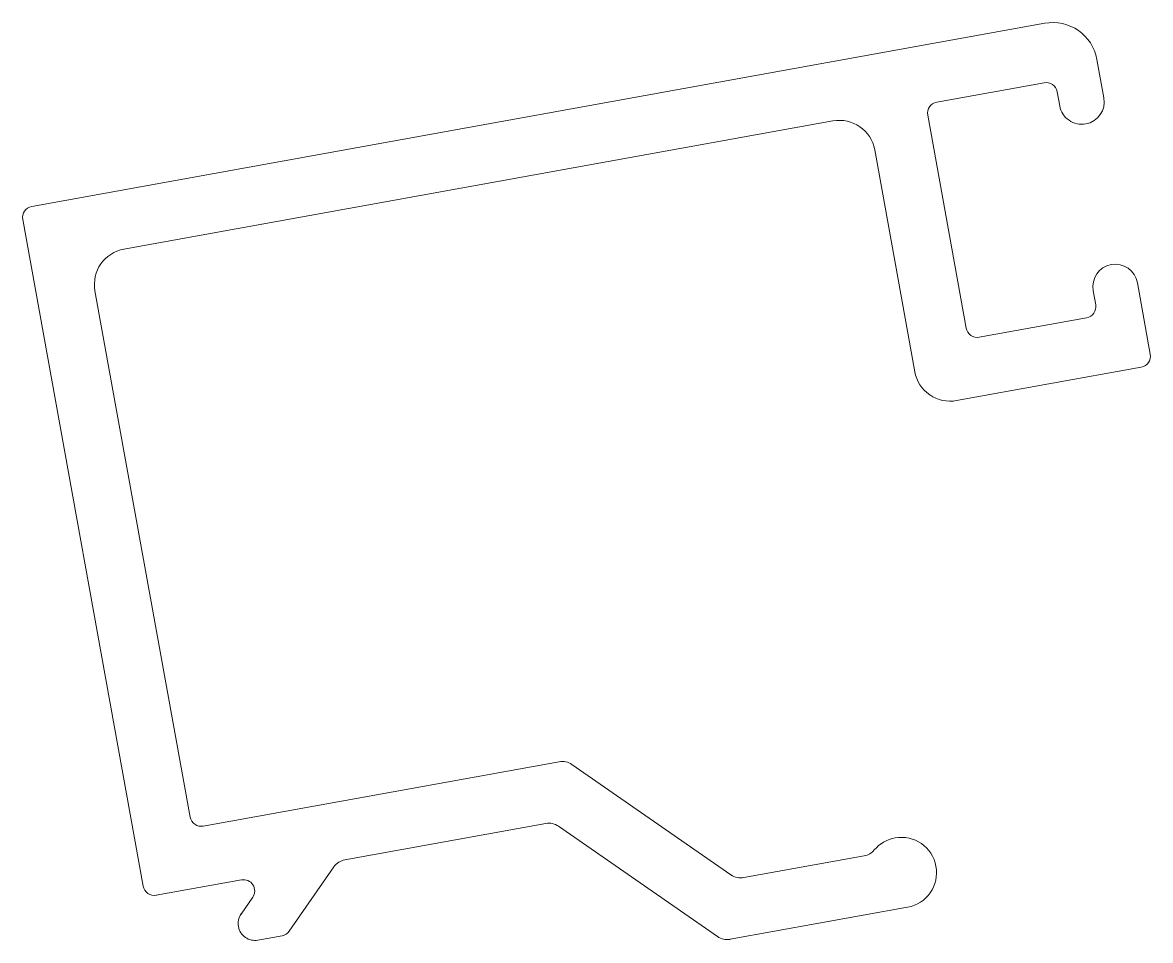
# Model space of a CAD drawing. Header units: inches. Extents: x -11.4 to 13.7, y 0.2 to 20.6.
import ezdxf

# ---------------------------------------------------------------- set-up
doc = ezdxf.new("R2010")
doc.units = ezdxf.units.IN
doc.header["$MEASUREMENT"] = 0
doc.layers.add('BEAD', color=152, linetype='Continuous')

msp = doc.modelspace()

# ---------------------------------------------------------------- linework, layer by layer
at = {"layer": 'BEAD', "color": 7, "linetype": 'Continuous', "lineweight": 0}
for p, q in [((-11.181, 16.553), (11.381, 20.633)), ((12.544, 19.827), (12.698, 18.972)), ((11.367, 19.309), (8.976, 18.877)), ((11.714, 18.794), (11.657, 19.108)), ((6.663, 18.459), (-9.129, 15.603)), ((8.774, 18.586), (9.632, 13.842)), ((8.486, 12.873), (7.593, 17.814)), ((-8.697, 1.414), (-11.382, 16.263)), ((13.443, 14.855), (13.731, 13.262)), ((-9.774, 14.673), (-7.654, 2.954)), ((12.515, 14.364), (12.458, 14.677)), ((9.923, 13.641), (12.314, 14.073)), ((13.529, 12.972), (9.416, 12.228)), ((-7.364, 2.752), (0.565, 4.186)), ((0.85, 4.125), (4.391, 1.668)), ((0.267, 2.811), (-4.206, 2.002)), ((4.093, 0.292), (0.551, 2.749)), ((4.676, 1.606), (7.36, 2.091)), ((-4.451, 1.845), (-5.445, 0.412)), ((-6.51, 1.555), (-8.407, 1.212)), ((-6.518, 0.794), (-6.26, 1.166)), ((8.326, 0.945), (4.377, 0.231)), ((-5.606, 0.309), (-6.143, 0.211))]:
    msp.add_line(p, q, dxfattribs=at)
for centre, radius, start, end in [((11.559, 19.649), 1, 10.25, 100.25), ((11.411, 19.063), 0.25, 10.25, 100.25), ((9.02, 18.631), 0.25, 100.25, 190.25), ((12.206, 18.883), 0.5, 280.25, 10.25), ((12.206, 18.883), 0.5, 190.25, 280.25), ((6.806, 17.671), 0.8, 10.25, 100.25), ((-11.136, 16.307), 0.25, 100.25, 190.25), ((-8.986, 14.816), 0.8, 100.25, 190.25), ((12.951, 14.766), 0.5, 100.25, 190.25), ((12.951, 14.766), 0.5, 10.25, 100.25), ((12.269, 14.319), 0.25, 280.25, 10.25), ((9.878, 13.887), 0.25, 190.25, 280.25), ((13.485, 13.218), 0.25, 280.25, 10.25), ((9.274, 13.015), 0.8, 190.25, 280.25), ((0.633, 3.812), 0.38, 55.25, 100.25), ((-7.408, 2.998), 0.25, 190.25, 280.25), ((0.334, 2.437), 0.38, 55.25, 100.25), ((8.186, 1.717), 0.785, 100.25, 140.0552), ((8.186, 1.717), 0.785, 10.25, 100.25), ((7.293, 2.465), 0.38, 280.25, 320.0552), ((-4.139, 1.628), 0.38, 100.25, 145.25), ((8.186, 1.717), 0.785, 280.25, 10.25), ((-6.466, 1.309), 0.25, 325.2499, 100.2499), ((4.608, 1.98), 0.38, 235.25, 280.25), ((-8.451, 1.458), 0.25, 190.25, 280.25), ((-6.21, 0.581), 0.375, 145.25, 190.25), ((-6.21, 0.581), 0.375, 190.25, 280.25), ((-5.65, 0.555), 0.25, 280.25, 325.25), ((4.309, 0.604), 0.38, 235.25, 280.25)]:
    msp.add_arc(centre, radius, start, end, dxfattribs=at)

doc.saveas('drawing.dxf')
